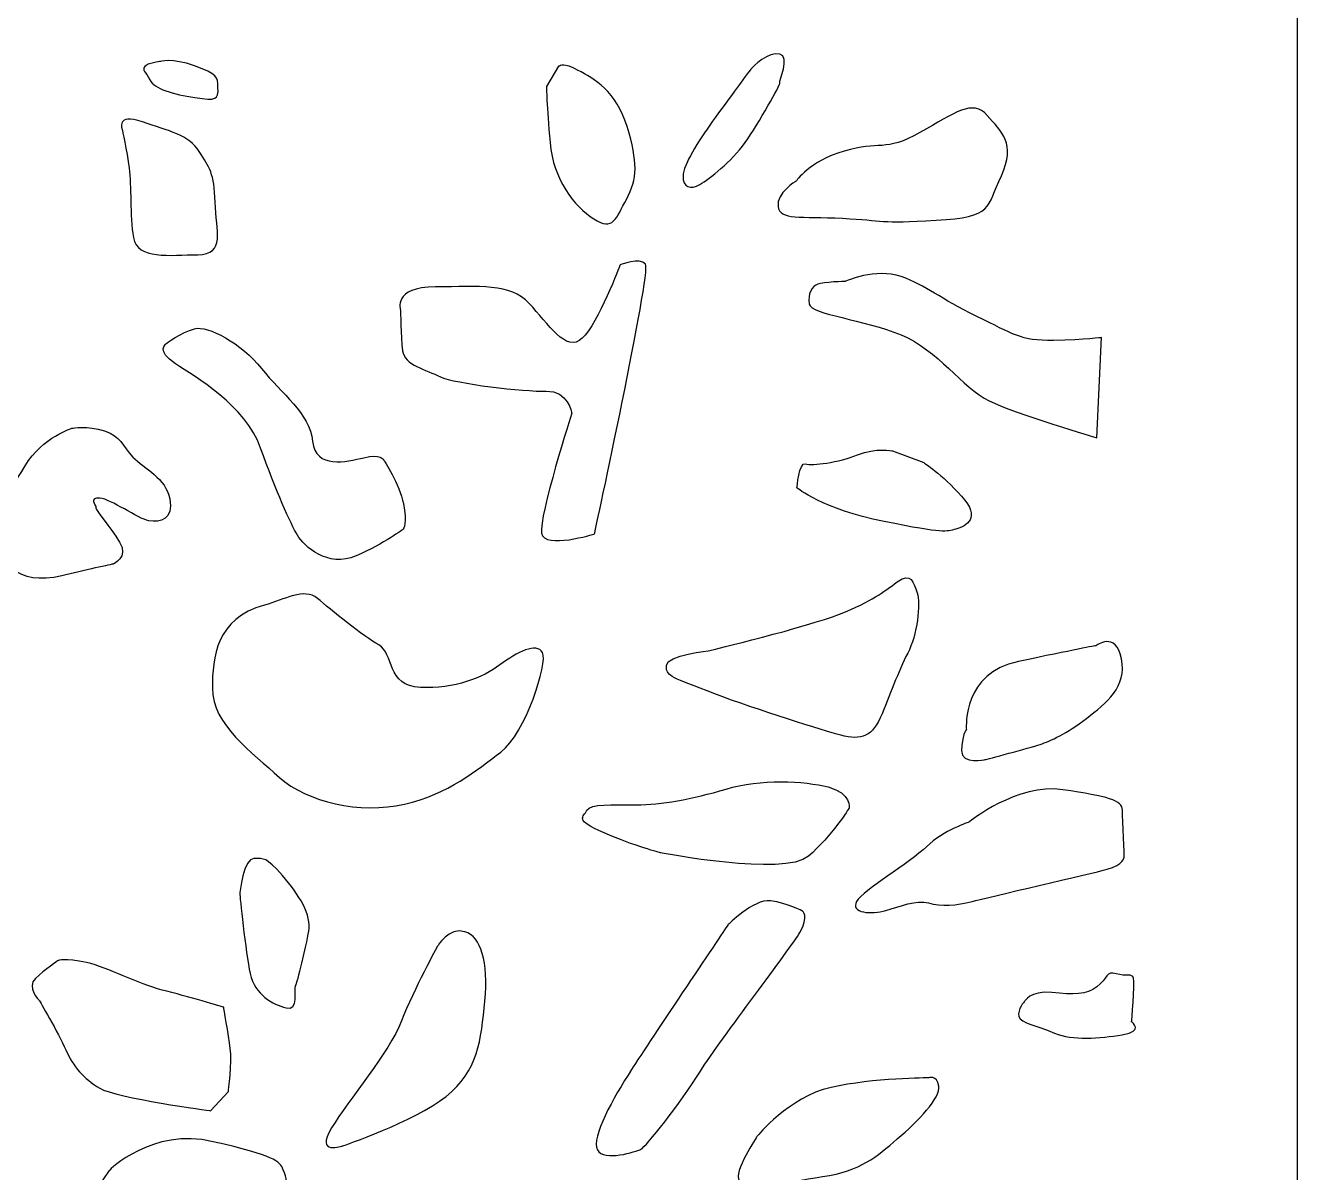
# Model space of a CAD drawing. Header units: centimetres. Extents: x -8.7 to 7.6, y -8.2 to 11.4.
# Drawn here: x 4.967 to 7.594, y 3.894 to 6.263 of the extents above; entities that cross this region are included whole.
import ezdxf

# ---------------------------------------------------------------- set-up
doc = ezdxf.new("R2010")
doc.units = ezdxf.units.CM
doc.header["$MEASUREMENT"] = 0
doc.layers.add('layer 1', color=7, linetype='Continuous')

msp = doc.modelspace()

# ---------------------------------------------------------------- linework, layer by layer
at = {"layer": 'layer 1', "color": 142}
for points, knots in [([(0.02549, 11.40766), (0.02549, 11.40766), (7.59368, 11.40766), (7.59368, 11.40766), (7.59368, 11.40766), (7.59368, 11.40766), (7.59368, -8.21043), (7.59368, -8.21043), (7.59368, -8.21043), (7.59368, -8.21043), (0.02549, -8.21043), (0.02549, -8.21043), (0.02549, -8.21043), (0.02549, -8.21043), (0.02549, 11.40766), (0.02549, 11.40766)], [0, 0, 0, 0, 0.2, 0.2, 0.2, 0.2, 0.4, 0.4, 0.4, 0.4, 0.6, 0.6, 0.6, 0.6, 1, 1, 1, 1]), ([(6.46534, 6.17336), (6.46825, 6.17759), (6.50219, 6.20923), (6.52451, 6.2036), (6.52451, 6.2036), (6.54683, 6.19798), (6.52257, 6.14805), (6.52451, 6.14453), (6.52451, 6.14453), (6.52645, 6.14101), (6.48087, 6.06084), (6.45273, 6.02075), (6.45273, 6.02075), (6.4246, 5.98067), (6.379, 5.9462), (6.3596, 5.93424), (6.3596, 5.93424), (6.3402, 5.92229), (6.3237, 5.92862), (6.32468, 5.95183), (6.32468, 5.95183), (6.32565, 5.97504), (6.35475, 6.02216), (6.3858, 6.06506), (6.3858, 6.06506), (6.41684, 6.10796), (6.46534, 6.17336), (6.46534, 6.17336)], [0, 0, 0, 0, 0.125, 0.125, 0.125, 0.125, 0.25, 0.25, 0.25, 0.25, 0.375, 0.375, 0.375, 0.375, 0.5, 0.5, 0.5, 0.5, 0.625, 0.625, 0.625, 0.625, 0.75, 0.75, 0.75, 0.75, 1, 1, 1, 1]), ([(5.24499, 6.18814), (5.24499, 6.18814), (5.26827, 6.19658), (5.3158, 6.17899), (5.3158, 6.17899), (5.36334, 6.16141), (5.36334, 6.1579), (5.3643, 6.13398), (5.3643, 6.13398), (5.36528, 6.11007), (5.36139, 6.10655), (5.31677, 6.11359), (5.31677, 6.11359), (5.27215, 6.12062), (5.23238, 6.13187), (5.22365, 6.15016), (5.22365, 6.15016), (5.21491, 6.16845), (5.20715, 6.16985), (5.21297, 6.17759), (5.21297, 6.17759), (5.2188, 6.18532), (5.24499, 6.18814), (5.24499, 6.18814)], [0, 0, 0, 0, 0.1428571, 0.1428571, 0.1428571, 0.1428571, 0.2857143, 0.2857143, 0.2857143, 0.2857143, 0.4285714, 0.4285714, 0.4285714, 0.4285714, 0.5714286, 0.5714286, 0.5714286, 0.5714286, 0.7142857, 0.7142857, 0.7142857, 0.7142857, 1, 1, 1, 1]), ([(6.06761, 6.17829), (6.07343, 6.17899), (6.07634, 6.18673), (6.10836, 6.16985), (6.10836, 6.16985), (6.14037, 6.15297), (6.18693, 6.12694), (6.20924, 6.0538), (6.20924, 6.0538), (6.23155, 5.98067), (6.23058, 5.9455), (6.20827, 5.90471), (6.20827, 5.90471), (6.18596, 5.86392), (6.18111, 5.83719), (6.14037, 5.86321), (6.14037, 5.86321), (6.09962, 5.88923), (6.05694, 5.94409), (6.05014, 6.02075), (6.05014, 6.02075), (6.04336, 6.09741), (6.04239, 6.13679), (6.04239, 6.13679), (6.04239, 6.13679), (6.04239, 6.13679), (6.06761, 6.17829), (6.06761, 6.17829)], [0, 0, 0, 0, 0.125, 0.125, 0.125, 0.125, 0.25, 0.25, 0.25, 0.25, 0.375, 0.375, 0.375, 0.375, 0.5, 0.5, 0.5, 0.5, 0.625, 0.625, 0.625, 0.625, 0.75, 0.75, 0.75, 0.75, 1, 1, 1, 1]), ([(6.55805, 5.94101), (6.55805, 5.94101), (6.58539, 5.98209), (6.65768, 6.00333), (6.65768, 6.00333), (6.72997, 6.02458), (6.74169, 6.00051), (6.81397, 6.04158), (6.81397, 6.04158), (6.88626, 6.08265), (6.92338, 6.11097), (6.95268, 6.07699), (6.95268, 6.07699), (6.98199, 6.043), (7.01324, 6.01892), (6.98199, 5.95235), (6.98199, 5.95235), (6.95073, 5.88578), (6.96635, 5.86737), (6.84719, 5.86028), (6.84719, 5.86028), (6.72801, 5.8532), (6.74169, 5.86028), (6.65378, 5.86453), (6.65378, 5.86453), (6.56586, 5.86878), (6.52484, 5.86028), (6.52093, 5.88861), (6.52093, 5.88861), (6.51703, 5.91694), (6.55805, 5.94101), (6.55805, 5.94101)], [0, 0, 0, 0, 0.1111111, 0.1111111, 0.1111111, 0.1111111, 0.2222222, 0.2222222, 0.2222222, 0.2222222, 0.3333333, 0.3333333, 0.3333333, 0.3333333, 0.4444444, 0.4444444, 0.4444444, 0.4444444, 0.5555556, 0.5555556, 0.5555556, 0.5555556, 0.6666667, 0.6666667, 0.6666667, 0.6666667, 0.7777778, 0.7777778, 0.7777778, 0.7777778, 1, 1, 1, 1]), ([(5.1664, 6.04748), (5.1664, 6.04748), (5.15284, 6.08264), (5.20812, 6.06365), (5.20812, 6.06365), (5.26341, 6.04467), (5.30416, 6.03623), (5.3255, 6.00246), (5.3255, 6.00246), (5.34684, 5.96871), (5.35654, 5.95816), (5.35848, 5.89767), (5.35848, 5.89767), (5.36043, 5.83719), (5.38079, 5.79007), (5.3226, 5.78937), (5.3226, 5.78937), (5.26438, 5.78866), (5.19745, 5.77882), (5.1897, 5.82453), (5.1897, 5.82453), (5.18193, 5.87024), (5.1858, 5.93143), (5.18096, 5.96801), (5.18096, 5.96801), (5.17611, 6.00458), (5.1664, 6.04748), (5.1664, 6.04748)], [0, 0, 0, 0, 0.125, 0.125, 0.125, 0.125, 0.25, 0.25, 0.25, 0.25, 0.375, 0.375, 0.375, 0.375, 0.5, 0.5, 0.5, 0.5, 0.625, 0.625, 0.625, 0.625, 0.75, 0.75, 0.75, 0.75, 1, 1, 1, 1]), ([(5.74144, 5.67474), (5.74144, 5.67474), (5.72385, 5.7229), (5.81372, 5.7229), (5.81372, 5.7229), (5.90359, 5.7229), (5.96805, 5.7314), (6.00713, 5.68891), (6.00713, 5.68891), (6.0462, 5.64641), (6.08332, 5.58551), (6.11653, 5.61667), (6.11653, 5.61667), (6.14974, 5.64783), (6.19468, 5.76822), (6.19468, 5.76822), (6.19468, 5.76822), (6.19468, 5.76822), (6.2357, 5.78522), (6.24742, 5.76964), (6.24742, 5.76964), (6.25914, 5.75406), (6.14193, 5.21302), (6.14193, 5.21302), (6.14193, 5.21302), (6.14193, 5.21302), (6.03839, 5.18044), (6.03252, 5.21443), (6.03252, 5.21443), (6.02666, 5.24842), (6.09505, 5.46229), (6.09505, 5.46229), (6.09505, 5.46229), (6.09505, 5.46229), (6.08722, 5.50903), (6.04229, 5.50761), (6.04229, 5.50761), (5.99736, 5.5062), (5.8528, 5.52319), (5.8235, 5.53735), (5.8235, 5.53735), (5.79419, 5.55152), (5.74926, 5.56144), (5.74534, 5.59118), (5.74534, 5.59118), (5.74144, 5.62092), (5.74144, 5.67474), (5.74144, 5.67474)], [0, 0, 0, 0, 0.0769231, 0.0769231, 0.0769231, 0.0769231, 0.1538462, 0.1538462, 0.1538462, 0.1538462, 0.2307692, 0.2307692, 0.2307692, 0.2307692, 0.3076923, 0.3076923, 0.3076923, 0.3076923, 0.3846154, 0.3846154, 0.3846154, 0.3846154, 0.4615385, 0.4615385, 0.4615385, 0.4615385, 0.5384615, 0.5384615, 0.5384615, 0.5384615, 0.6153846, 0.6153846, 0.6153846, 0.6153846, 0.6923077, 0.6923077, 0.6923077, 0.6923077, 0.7692308, 0.7692308, 0.7692308, 0.7692308, 0.8461538, 0.8461538, 0.8461538, 0.8461538, 1, 1, 1, 1]), ([(6.65963, 5.73422), (6.65963, 5.73422), (6.72214, 5.76256), (6.7749, 5.74414), (6.7749, 5.74414), (6.82765, 5.72573), (6.85499, 5.69882), (6.93119, 5.662), (6.93119, 5.662), (7.00738, 5.62517), (7.02106, 5.61101), (7.08943, 5.61242), (7.08943, 5.61242), (7.15781, 5.61384), (7.18908, 5.61809), (7.18908, 5.61809), (7.18908, 5.61809), (7.18908, 5.61809), (7.1793, 5.4113), (7.1793, 5.4113), (7.1793, 5.4113), (7.1793, 5.4113), (7.01129, 5.46087), (6.95659, 5.48779), (6.95659, 5.48779), (6.90188, 5.51469), (6.8511, 5.59259), (6.7749, 5.62376), (6.7749, 5.62376), (6.69871, 5.65491), (6.58931, 5.66625), (6.58539, 5.68749), (6.58539, 5.68749), (6.58149, 5.70873), (6.59126, 5.72432), (6.60298, 5.72857), (6.60298, 5.72857), (6.6147, 5.73282), (6.65963, 5.73422), (6.65963, 5.73422)], [0, 0, 0, 0, 0.0909091, 0.0909091, 0.0909091, 0.0909091, 0.1818182, 0.1818182, 0.1818182, 0.1818182, 0.2727273, 0.2727273, 0.2727273, 0.2727273, 0.3636364, 0.3636364, 0.3636364, 0.3636364, 0.4545455, 0.4545455, 0.4545455, 0.4545455, 0.5454545, 0.5454545, 0.5454545, 0.5454545, 0.6363636, 0.6363636, 0.6363636, 0.6363636, 0.7272727, 0.7272727, 0.7272727, 0.7272727, 0.8181818, 0.8181818, 0.8181818, 0.8181818, 1, 1, 1, 1]), ([(5.25694, 5.60534), (5.25694, 5.60534), (5.23545, 5.59118), (5.27647, 5.56427), (5.27647, 5.56427), (5.3175, 5.53735), (5.42104, 5.47787), (5.4523, 5.39005), (5.4523, 5.39005), (5.48355, 5.30225), (5.51481, 5.23285), (5.52849, 5.21018), (5.52849, 5.21018), (5.54217, 5.18752), (5.59101, 5.1422), (5.64961, 5.16769), (5.64961, 5.16769), (5.70822, 5.19318), (5.7473, 5.22293), (5.7473, 5.22293), (5.7473, 5.22293), (5.7473, 5.22293), (5.75511, 5.23567), (5.7473, 5.27534), (5.7473, 5.27534), (5.73948, 5.31499), (5.70627, 5.36598), (5.70627, 5.36598), (5.70627, 5.36598), (5.70627, 5.36598), (5.7004, 5.37872), (5.66524, 5.37023), (5.66524, 5.37023), (5.63008, 5.36173), (5.5656, 5.34616), (5.55974, 5.40422), (5.55974, 5.40422), (5.55389, 5.46229), (5.49528, 5.50195), (5.45425, 5.55435), (5.45425, 5.55435), (5.41322, 5.60676), (5.3429, 5.64358), (5.31554, 5.6365), (5.31554, 5.6365), (5.28819, 5.62942), (5.25694, 5.60534), (5.25694, 5.60534)], [0, 0, 0, 0, 0.0769231, 0.0769231, 0.0769231, 0.0769231, 0.1538462, 0.1538462, 0.1538462, 0.1538462, 0.2307692, 0.2307692, 0.2307692, 0.2307692, 0.3076923, 0.3076923, 0.3076923, 0.3076923, 0.3846154, 0.3846154, 0.3846154, 0.3846154, 0.4615385, 0.4615385, 0.4615385, 0.4615385, 0.5384615, 0.5384615, 0.5384615, 0.5384615, 0.6153846, 0.6153846, 0.6153846, 0.6153846, 0.6923077, 0.6923077, 0.6923077, 0.6923077, 0.7692308, 0.7692308, 0.7692308, 0.7692308, 0.8461538, 0.8461538, 0.8461538, 0.8461538, 1, 1, 1, 1]), ([(5.06353, 5.43113), (5.06353, 5.43113), (5.00296, 5.41414), (4.96585, 5.35323), (4.96585, 5.35323), (4.92872, 5.29233), (4.9053, 5.24984), (4.90724, 5.2116), (4.90724, 5.2116), (4.90998, 5.1578), (4.94922, 5.10339), (5.04204, 5.12662), (5.04204, 5.12662), (5.08498, 5.13736), (5.14754, 5.15069), (5.14754, 5.15069), (5.14754, 5.15069), (5.14754, 5.15069), (5.18075, 5.16344), (5.16121, 5.19602), (5.16121, 5.19602), (5.14167, 5.22859), (5.11237, 5.25975), (5.11237, 5.26684), (5.11237, 5.26684), (5.11237, 5.27391), (5.09673, 5.28808), (5.12018, 5.28666), (5.12018, 5.28666), (5.14362, 5.28525), (5.19833, 5.24417), (5.22178, 5.23992), (5.22178, 5.23992), (5.24522, 5.23567), (5.27257, 5.24276), (5.26475, 5.28525), (5.26475, 5.28525), (5.25694, 5.32774), (5.212, 5.34757), (5.18856, 5.37165), (5.18856, 5.37165), (5.16512, 5.39572), (5.16512, 5.41414), (5.12995, 5.42546), (5.12995, 5.42546), (5.09478, 5.4368), (5.06353, 5.43113), (5.06353, 5.43113)], [0, 0, 0, 0, 0.0769231, 0.0769231, 0.0769231, 0.0769231, 0.1538462, 0.1538462, 0.1538462, 0.1538462, 0.2307692, 0.2307692, 0.2307692, 0.2307692, 0.3076923, 0.3076923, 0.3076923, 0.3076923, 0.3846154, 0.3846154, 0.3846154, 0.3846154, 0.4615385, 0.4615385, 0.4615385, 0.4615385, 0.5384615, 0.5384615, 0.5384615, 0.5384615, 0.6153846, 0.6153846, 0.6153846, 0.6153846, 0.6923077, 0.6923077, 0.6923077, 0.6923077, 0.7692308, 0.7692308, 0.7692308, 0.7692308, 0.8461538, 0.8461538, 0.8461538, 0.8461538, 1, 1, 1, 1]), ([(6.56, 5.30791), (6.56, 5.30791), (6.61275, 5.264), (6.73973, 5.23851), (6.73973, 5.23851), (6.86672, 5.21302), (6.86672, 5.21726), (6.88821, 5.22293), (6.88821, 5.22293), (6.90971, 5.22859), (6.94096, 5.24559), (6.89993, 5.29091), (6.89993, 5.29091), (6.85891, 5.33623), (6.82179, 5.36031), (6.82179, 5.36031), (6.82179, 5.36031), (6.82179, 5.36031), (6.75731, 5.3844), (6.75731, 5.3844), (6.75731, 5.3844), (6.75731, 5.3844), (6.72411, 5.39148), (6.68504, 5.3759), (6.68504, 5.3759), (6.64596, 5.36031), (6.59126, 5.35323), (6.57759, 5.35748), (6.57759, 5.35748), (6.56392, 5.36173), (6.56, 5.30791), (6.56, 5.30791)], [0, 0, 0, 0, 0.1111111, 0.1111111, 0.1111111, 0.1111111, 0.2222222, 0.2222222, 0.2222222, 0.2222222, 0.3333333, 0.3333333, 0.3333333, 0.3333333, 0.4444444, 0.4444444, 0.4444444, 0.4444444, 0.5555556, 0.5555556, 0.5555556, 0.5555556, 0.6666667, 0.6666667, 0.6666667, 0.6666667, 0.7777778, 0.7777778, 0.7777778, 0.7777778, 1, 1, 1, 1]), ([(6.38027, 4.97224), (6.38027, 4.97224), (6.2904, 4.96232), (6.2904, 4.94107), (6.2904, 4.94107), (6.2904, 4.91983), (6.29431, 4.91983), (6.3744, 4.88867), (6.3744, 4.88867), (6.45451, 4.85751), (6.59712, 4.81219), (6.64205, 4.79944), (6.64205, 4.79944), (6.68699, 4.7867), (6.71239, 4.78952), (6.73192, 4.83343), (6.73192, 4.83343), (6.75145, 4.87734), (6.76903, 4.92974), (6.78858, 4.96657), (6.78858, 4.96657), (6.80811, 5.0034), (6.81593, 5.06997), (6.80811, 5.09121), (6.80811, 5.09121), (6.8003, 5.11245), (6.79639, 5.13512), (6.76709, 5.11387), (6.76709, 5.11387), (6.73779, 5.09262), (6.71629, 5.07422), (6.64792, 5.0473), (6.64792, 5.0473), (6.57954, 5.02039), (6.38027, 4.97224), (6.38027, 4.97224)], [0, 0, 0, 0, 0.1, 0.1, 0.1, 0.1, 0.2, 0.2, 0.2, 0.2, 0.3, 0.3, 0.3, 0.3, 0.4, 0.4, 0.4, 0.4, 0.5, 0.5, 0.5, 0.5, 0.6, 0.6, 0.6, 0.6, 0.7, 0.7, 0.7, 0.7, 0.8, 0.8, 0.8, 0.8, 1, 1, 1, 1]), ([(5.46011, 5.06572), (5.50113, 5.07704), (5.54217, 5.10254), (5.56952, 5.07988), (5.56952, 5.07988), (5.59687, 5.05722), (5.66524, 5.00056), (5.6965, 4.98357), (5.6965, 4.98357), (5.72776, 4.96657), (5.71212, 4.89858), (5.78246, 4.89575), (5.78246, 4.89575), (5.8528, 4.89292), (5.9114, 4.91558), (5.94656, 4.94249), (5.94656, 4.94249), (5.98172, 4.9694), (6.02276, 4.98924), (6.03448, 4.96798), (6.03448, 4.96798), (6.0462, 4.94674), (5.99931, 4.80085), (5.94852, 4.76262), (5.94852, 4.76262), (5.89773, 4.72438), (5.84108, 4.67622), (5.74926, 4.65498), (5.74926, 4.65498), (5.65743, 4.63373), (5.54802, 4.65923), (5.49138, 4.71021), (5.49138, 4.71021), (5.43472, 4.7612), (5.35266, 4.81926), (5.35266, 4.89434), (5.35266, 4.89434), (5.35266, 4.95827), (5.36051, 5.03821), (5.46011, 5.06572)], [0, 0, 0, 0, 0.0909091, 0.0909091, 0.0909091, 0.0909091, 0.1818182, 0.1818182, 0.1818182, 0.1818182, 0.2727273, 0.2727273, 0.2727273, 0.2727273, 0.3636364, 0.3636364, 0.3636364, 0.3636364, 0.4545455, 0.4545455, 0.4545455, 0.4545455, 0.5454545, 0.5454545, 0.5454545, 0.5454545, 0.6363636, 0.6363636, 0.6363636, 0.6363636, 0.7272727, 0.7272727, 0.7272727, 0.7272727, 0.8181818, 0.8181818, 0.8181818, 0.8181818, 1, 1, 1, 1]), ([(6.90971, 4.80935), (6.90971, 4.81644), (6.90188, 4.92549), (7.01715, 4.94957), (7.01715, 4.94957), (7.13242, 4.97365), (7.17736, 4.98215), (7.17736, 4.98215), (7.17736, 4.98215), (7.17736, 4.98215), (7.21838, 5.01331), (7.2301, 4.95524), (7.2301, 4.95524), (7.24182, 4.89717), (7.19884, 4.86318), (7.15781, 4.83202), (7.15781, 4.83202), (7.11679, 4.80085), (7.08357, 4.78528), (7.06209, 4.7782), (7.06209, 4.7782), (7.04059, 4.77111), (6.94877, 4.74704), (6.94877, 4.74704), (6.94877, 4.74704), (6.94877, 4.74704), (6.89993, 4.7357), (6.89993, 4.76545), (6.89993, 4.76545), (6.89993, 4.79519), (6.90971, 4.80935), (6.90971, 4.80935)], [0, 0, 0, 0, 0.1111111, 0.1111111, 0.1111111, 0.1111111, 0.2222222, 0.2222222, 0.2222222, 0.2222222, 0.3333333, 0.3333333, 0.3333333, 0.3333333, 0.4444444, 0.4444444, 0.4444444, 0.4444444, 0.5555556, 0.5555556, 0.5555556, 0.5555556, 0.6666667, 0.6666667, 0.6666667, 0.6666667, 0.7777778, 0.7777778, 0.7777778, 0.7777778, 1, 1, 1, 1]), ([(6.27869, 4.55441), (6.27869, 4.55441), (6.53461, 4.50484), (6.58344, 4.54733), (6.58344, 4.54733), (6.63228, 4.58982), (6.66746, 4.64648), (6.66746, 4.64648), (6.66746, 4.64648), (6.66746, 4.64648), (6.67332, 4.67764), (6.62448, 4.69038), (6.62448, 4.69038), (6.57564, 4.70313), (6.48381, 4.70738), (6.41348, 4.68614), (6.41348, 4.68614), (6.34315, 4.66489), (6.27869, 4.65356), (6.22789, 4.65356), (6.22789, 4.65356), (6.17709, 4.65356), (6.13411, 4.65639), (6.1263, 4.64223), (6.1263, 4.64223), (6.11849, 4.62806), (6.09895, 4.6224), (6.16146, 4.59549), (6.16146, 4.59549), (6.22398, 4.56857), (6.27869, 4.55441), (6.27869, 4.55441)], [0, 0, 0, 0, 0.1111111, 0.1111111, 0.1111111, 0.1111111, 0.2222222, 0.2222222, 0.2222222, 0.2222222, 0.3333333, 0.3333333, 0.3333333, 0.3333333, 0.4444444, 0.4444444, 0.4444444, 0.4444444, 0.5555556, 0.5555556, 0.5555556, 0.5555556, 0.6666667, 0.6666667, 0.6666667, 0.6666667, 0.7777778, 0.7777778, 0.7777778, 0.7777778, 1, 1, 1, 1]), ([(6.91556, 4.61815), (6.91556, 4.61815), (7.0152, 4.69888), (7.10897, 4.68472), (7.10897, 4.68472), (7.20274, 4.67056), (7.23204, 4.66347), (7.23204, 4.64223), (7.23204, 4.64223), (7.23204, 4.62098), (7.23596, 4.54592), (7.23596, 4.54592), (7.23596, 4.54592), (7.23596, 4.54592), (7.234, 4.52892), (7.2008, 4.52042), (7.2008, 4.52042), (7.16758, 4.51192), (6.95268, 4.46235), (6.92143, 4.45385), (6.92143, 4.45385), (6.89016, 4.44536), (6.85696, 4.44394), (6.83155, 4.45102), (6.83155, 4.45102), (6.80616, 4.4581), (6.77296, 4.44394), (6.74365, 4.43544), (6.74365, 4.43544), (6.71435, 4.42694), (6.66941, 4.42977), (6.68308, 4.45385), (6.68308, 4.45385), (6.69677, 4.47793), (6.79248, 4.53317), (6.82765, 4.56716), (6.82765, 4.56716), (6.86282, 4.60115), (6.91556, 4.61815), (6.91556, 4.61815)], [0, 0, 0, 0, 0.0909091, 0.0909091, 0.0909091, 0.0909091, 0.1818182, 0.1818182, 0.1818182, 0.1818182, 0.2727273, 0.2727273, 0.2727273, 0.2727273, 0.3636364, 0.3636364, 0.3636364, 0.3636364, 0.4545455, 0.4545455, 0.4545455, 0.4545455, 0.5454545, 0.5454545, 0.5454545, 0.5454545, 0.6363636, 0.6363636, 0.6363636, 0.6363636, 0.7272727, 0.7272727, 0.7272727, 0.7272727, 0.8181818, 0.8181818, 0.8181818, 0.8181818, 1, 1, 1, 1]), ([(5.40931, 4.46943), (5.40931, 4.46943), (5.41713, 4.5445), (5.43862, 4.54308), (5.43862, 4.54308), (5.46011, 4.54166), (5.46207, 4.54733), (5.49723, 4.50768), (5.49723, 4.50768), (5.5324, 4.46802), (5.55779, 4.42552), (5.55193, 4.39295), (5.55193, 4.39295), (5.54607, 4.36038), (5.52849, 4.28673), (5.52458, 4.27964), (5.52458, 4.27964), (5.52068, 4.27256), (5.5324, 4.22724), (5.50505, 4.23432), (5.50505, 4.23432), (5.47769, 4.2414), (5.44057, 4.26123), (5.43081, 4.30514), (5.43081, 4.30514), (5.42104, 4.34905), (5.40931, 4.46943), (5.40931, 4.46943)], [0, 0, 0, 0, 0.125, 0.125, 0.125, 0.125, 0.25, 0.25, 0.25, 0.25, 0.375, 0.375, 0.375, 0.375, 0.5, 0.5, 0.5, 0.5, 0.625, 0.625, 0.625, 0.625, 0.75, 0.75, 0.75, 0.75, 1, 1, 1, 1]), ([(6.41739, 4.4057), (6.41739, 4.4057), (6.47014, 4.45952), (6.5053, 4.45527), (6.5053, 4.45527), (6.54047, 4.45102), (6.57172, 4.43402), (6.57172, 4.43402), (6.57172, 4.43402), (6.57172, 4.43402), (6.58539, 4.42411), (6.56586, 4.39012), (6.56586, 4.39012), (6.54633, 4.35613), (6.40371, 4.172), (6.36073, 4.10401), (6.36073, 4.10401), (6.31775, 4.03603), (6.24742, 3.9468), (6.23765, 3.94255), (6.23765, 3.94255), (6.22789, 3.9383), (6.16146, 3.91564), (6.14779, 3.94114), (6.14779, 3.94114), (6.13411, 3.96663), (6.18101, 4.04878), (6.21812, 4.10685), (6.21812, 4.10685), (6.25524, 4.16492), (6.41739, 4.4057), (6.41739, 4.4057)], [0, 0, 0, 0, 0.1111111, 0.1111111, 0.1111111, 0.1111111, 0.2222222, 0.2222222, 0.2222222, 0.2222222, 0.3333333, 0.3333333, 0.3333333, 0.3333333, 0.4444444, 0.4444444, 0.4444444, 0.4444444, 0.5555556, 0.5555556, 0.5555556, 0.5555556, 0.6666667, 0.6666667, 0.6666667, 0.6666667, 0.7777778, 0.7777778, 0.7777778, 0.7777778, 1, 1, 1, 1]), ([(5.81763, 4.36178), (5.81763, 4.36178), (5.84108, 4.40145), (5.87428, 4.39153), (5.87428, 4.39153), (5.90749, 4.38162), (5.92312, 4.32922), (5.91531, 4.24848), (5.91531, 4.24848), (5.90749, 4.16775), (5.90164, 4.10401), (5.83522, 4.0516), (5.83522, 4.0516), (5.76878, 3.99921), (5.62226, 3.94964), (5.62226, 3.94964), (5.62226, 3.94964), (5.62226, 3.94964), (5.56365, 3.92839), (5.59882, 3.98646), (5.59882, 3.98646), (5.63398, 4.04453), (5.71799, 4.14226), (5.74339, 4.20741), (5.74339, 4.20741), (5.76878, 4.27256), (5.81763, 4.36178), (5.81763, 4.36178)], [0, 0, 0, 0, 0.125, 0.125, 0.125, 0.125, 0.25, 0.25, 0.25, 0.25, 0.375, 0.375, 0.375, 0.375, 0.5, 0.5, 0.5, 0.5, 0.625, 0.625, 0.625, 0.625, 0.75, 0.75, 0.75, 0.75, 1, 1, 1, 1]), ([(4.99515, 4.2499), (4.99515, 4.2499), (4.9678, 4.27681), (4.98734, 4.29522), (4.98734, 4.29522), (5.00687, 4.31363), (5.03422, 4.33205), (5.03422, 4.33205), (5.03422, 4.33205), (5.03422, 4.33205), (5.04789, 4.33771), (5.09283, 4.3278), (5.09283, 4.3278), (5.13776, 4.31788), (5.19833, 4.28389), (5.24912, 4.27114), (5.24912, 4.27114), (5.29992, 4.2584), (5.37611, 4.23573), (5.37611, 4.23573), (5.37611, 4.23573), (5.37611, 4.23573), (5.38587, 4.17909), (5.38979, 4.15076), (5.38979, 4.15076), (5.39369, 4.12242), (5.38587, 4.06153), (5.38587, 4.06153), (5.38587, 4.06153), (5.38587, 4.06153), (5.34876, 4.02187), (5.34876, 4.02187), (5.34876, 4.02187), (5.34876, 4.02187), (5.15339, 4.04878), (5.12018, 4.0686), (5.12018, 4.0686), (5.08698, 4.08844), (5.06548, 4.11251), (5.04985, 4.14792), (5.04985, 4.14792), (5.03422, 4.18333), (4.99515, 4.2499), (4.99515, 4.2499)], [0, 0, 0, 0, 0.0833333, 0.0833333, 0.0833333, 0.0833333, 0.1666667, 0.1666667, 0.1666667, 0.1666667, 0.25, 0.25, 0.25, 0.25, 0.3333333, 0.3333333, 0.3333333, 0.3333333, 0.4166667, 0.4166667, 0.4166667, 0.4166667, 0.5, 0.5, 0.5, 0.5, 0.5833333, 0.5833333, 0.5833333, 0.5833333, 0.6666667, 0.6666667, 0.6666667, 0.6666667, 0.75, 0.75, 0.75, 0.75, 0.8333333, 0.8333333, 0.8333333, 0.8333333, 1, 1, 1, 1]), ([(7.02992, 4.24776), (7.02992, 4.24776), (7.04059, 4.27027), (7.08619, 4.26604), (7.08619, 4.26604), (7.13177, 4.26183), (7.157, 4.26042), (7.17931, 4.278), (7.17931, 4.278), (7.20163, 4.29558), (7.19871, 4.31106), (7.2191, 4.30472), (7.2191, 4.30472), (7.23946, 4.29839), (7.25206, 4.30683), (7.25498, 4.29558), (7.25498, 4.29558), (7.25789, 4.28433), (7.2511, 4.20557), (7.2511, 4.20557), (7.2511, 4.20557), (7.2511, 4.20557), (7.27826, 4.18587), (7.2317, 4.17883), (7.2317, 4.17883), (7.18513, 4.1718), (7.12887, 4.16618), (7.09201, 4.18235), (7.09201, 4.18235), (7.05514, 4.19853), (7.02217, 4.20205), (7.01829, 4.21682), (7.01829, 4.21682), (7.0144, 4.23158), (7.02992, 4.24776), (7.02992, 4.24776)], [0, 0, 0, 0, 0.1, 0.1, 0.1, 0.1, 0.2, 0.2, 0.2, 0.2, 0.3, 0.3, 0.3, 0.3, 0.4, 0.4, 0.4, 0.4, 0.5, 0.5, 0.5, 0.5, 0.6, 0.6, 0.6, 0.6, 0.7, 0.7, 0.7, 0.7, 0.8, 0.8, 0.8, 0.8, 1, 1, 1, 1]), ([(6.47795, 3.96946), (6.47795, 3.96946), (6.54242, 4.0502), (6.63033, 4.07002), (6.63033, 4.07002), (6.71824, 4.08985), (6.83155, 4.08985), (6.83155, 4.08985), (6.83155, 4.08985), (6.83155, 4.08985), (6.84914, 4.09694), (6.85304, 4.07285), (6.85304, 4.07285), (6.85696, 4.04878), (6.81007, 4.00063), (6.76709, 3.9638), (6.76709, 3.9638), (6.72411, 3.92697), (6.69284, 3.89865), (6.61275, 3.8859), (6.61275, 3.8859), (6.53265, 3.87315), (6.45451, 3.86041), (6.44084, 3.8774), (6.44084, 3.8774), (6.42716, 3.8944), (6.47795, 3.96946), (6.47795, 3.96946)], [0, 0, 0, 0, 0.125, 0.125, 0.125, 0.125, 0.25, 0.25, 0.25, 0.25, 0.375, 0.375, 0.375, 0.375, 0.5, 0.5, 0.5, 0.5, 0.625, 0.625, 0.625, 0.625, 0.75, 0.75, 0.75, 0.75, 1, 1, 1, 1]), ([(5.13972, 3.89865), (5.13972, 3.89865), (5.22763, 3.98788), (5.35462, 3.95813), (5.35462, 3.95813), (5.4816, 3.92839), (5.49138, 3.91847), (5.49918, 3.90006), (5.49918, 3.90006), (5.507, 3.88165), (5.51091, 3.87315), (5.48551, 3.85332), (5.48551, 3.85332), (5.46011, 3.83349), (5.39759, 3.791), (5.37221, 3.74002), (5.37221, 3.74002), (5.3468, 3.68903), (5.38001, 3.65078), (5.30382, 3.64371), (5.30382, 3.64371), (5.22763, 3.63662), (5.20809, 3.62246), (5.20809, 3.62246), (5.20809, 3.62246), (5.20809, 3.62246), (5.19637, 3.61396), (5.21981, 3.58846), (5.21981, 3.58846), (5.24326, 3.56298), (5.27647, 3.5219), (5.27257, 3.48082), (5.27257, 3.48082), (5.26866, 3.43975), (5.21395, 3.38168), (5.17489, 3.3845), (5.17489, 3.3845), (5.13581, 3.38735), (5.10065, 3.42275), (5.1026, 3.46382), (5.1026, 3.46382), (5.10456, 3.5049), (5.13972, 3.56439), (5.11237, 3.60688), (5.11237, 3.60688), (5.08501, 3.64937), (5.07134, 3.70318), (5.07134, 3.75277), (5.07134, 3.75277), (5.07134, 3.80233), (5.10065, 3.84058), (5.10065, 3.84058), (5.10065, 3.84058), (5.10065, 3.84058), (5.13972, 3.89865), (5.13972, 3.89865)], [0, 0, 0, 0, 0.0666667, 0.0666667, 0.0666667, 0.0666667, 0.1333333, 0.1333333, 0.1333333, 0.1333333, 0.2, 0.2, 0.2, 0.2, 0.2666667, 0.2666667, 0.2666667, 0.2666667, 0.3333333, 0.3333333, 0.3333333, 0.3333333, 0.4, 0.4, 0.4, 0.4, 0.4666667, 0.4666667, 0.4666667, 0.4666667, 0.5333333, 0.5333333, 0.5333333, 0.5333333, 0.6, 0.6, 0.6, 0.6, 0.6666667, 0.6666667, 0.6666667, 0.6666667, 0.7333333, 0.7333333, 0.7333333, 0.7333333, 0.8, 0.8, 0.8, 0.8, 0.8666667, 0.8666667, 0.8666667, 0.8666667, 1, 1, 1, 1])]:
    msp.add_open_spline(points, degree=3, knots=knots, dxfattribs=at)

doc.saveas('drawing.dxf')
